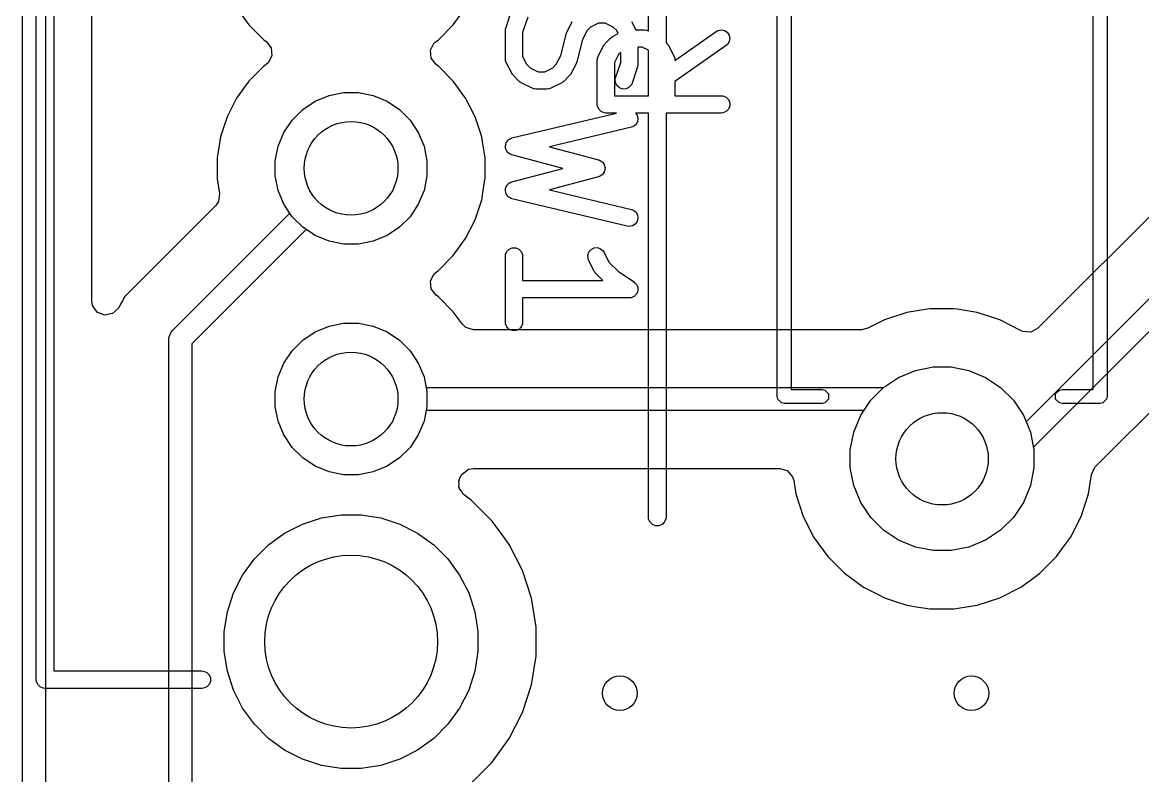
# Model space of a CAD drawing. Header units: inches. Extents: x 5.59 to 6.78, y -5.65 to -2.26.
# Drawn here: x 5.5866 to 5.969, y -4.8037 to -4.5467 of the extents above; entities that cross this region are included whole.
import ezdxf

# ---------------------------------------------------------------- set-up
doc = ezdxf.new("R2010")
doc.units = ezdxf.units.IN
doc.header["$MEASUREMENT"] = 0
for name, color, linetype, true_color in [('Edge.Cuts', 31, 'CONTINUOUS', 0xffb86c), ('F.Cu', 11, 'CONTINUOUS', 0xff5555), ('F.Mask', 191, 'CONTINUOUS', 0xbd93f9), ('F.Silkscreen', 141, 'CONTINUOUS', 0x8be9fd)]:
    doc.layers.add(name, color=color, linetype=linetype, true_color=true_color)

msp = doc.modelspace()

# ---------------------------------------------------------------- linework, layer by layer
at = {"layer": 'Edge.Cuts', "linetype": 'CONTINUOUS'}
for p, q in [((5.58661, -5.05906), (5.58661, -2.85433)), ((5.59449, -2.85433), (5.59449, -5.05906))]:
    msp.add_line(p, q, dxfattribs=at)
at = {"layer": 'Edge.Cuts'}
for centre, radius in [((5.69882, -4.59646), 0.016), ((5.69882, -4.59646), 0.016), ((5.69882, -4.6752), 0.016), ((5.69882, -4.6752), 0.016), ((5.90055, -4.69559), 0.01575), ((5.90055, -4.69559), 0.01575), ((5.69882, -4.75796), 0.0295), ((5.69882, -4.75796), 0.0295)]:
    msp.add_circle(centre, radius, dxfattribs=at)
at = {"layer": 'F.Cu', "linetype": 'CONTINUOUS'}
for p, q in [((5.61026, -4.64169), (5.61026, -4.0532)), ((5.65973, -4.54167), (5.66396, -4.54749)), ((5.73368, -4.54749), (5.73791, -4.54167)), ((5.66396, -4.54749), (5.66904, -4.55258)), ((5.72859, -4.55258), (5.73368, -4.54749)), ((5.66904, -4.55258), (5.66981, -4.55314)), ((5.66981, -4.55314), (5.67149, -4.55532)), ((5.72591, -4.55612), (5.72719, -4.55368)), ((5.72719, -4.55368), (5.72782, -4.55314)), ((5.72782, -4.55314), (5.72859, -4.55258)), ((6.03118, -4.5531), (5.93327, -4.65101)), ((5.67149, -4.55532), (5.67173, -4.55806)), ((5.72614, -4.55886), (5.72591, -4.55612)), ((5.92923, -4.68292), (6.0573, -4.55485)), ((5.66904, -4.5616), (5.66396, -4.56668)), ((5.66981, -4.56104), (5.66904, -4.5616)), ((5.67045, -4.56049), (5.66981, -4.56104)), ((5.67173, -4.55806), (5.67045, -4.56049)), ((5.72782, -4.56104), (5.72614, -4.55886)), ((5.72859, -4.5616), (5.72782, -4.56104)), ((5.73368, -4.56668), (5.72859, -4.5616)), ((6.06287, -4.56042), (5.93171, -4.69157)), ((5.66396, -4.56668), (5.65973, -4.5725)), ((5.73791, -4.5725), (5.73368, -4.56668)), ((5.65973, -4.5725), (5.65646, -4.57891)), ((5.68656, -4.57353), (5.69127, -4.57158)), ((5.69127, -4.57158), (5.69627, -4.57058)), ((5.69627, -4.57058), (5.70137, -4.57058)), ((5.70137, -4.57058), (5.70637, -4.57158)), ((5.70637, -4.57158), (5.71108, -4.57353)), ((5.74118, -4.57891), (5.73791, -4.5725)), ((5.67872, -4.57996), (5.68232, -4.57636)), ((5.68232, -4.57636), (5.68656, -4.57353)), ((5.71108, -4.57353), (5.71531, -4.57636)), ((5.71531, -4.57636), (5.71892, -4.57996)), ((5.65646, -4.57891), (5.65424, -4.58575)), ((5.67589, -4.5842), (5.67872, -4.57996)), ((5.71892, -4.57996), (5.72175, -4.5842)), ((5.7434, -4.58575), (5.74118, -4.57891)), ((5.67394, -4.58891), (5.67589, -4.5842)), ((5.72175, -4.5842), (5.7237, -4.58891)), ((5.65424, -4.58575), (5.65311, -4.59286)), ((5.74377, -4.58812), (5.7434, -4.58575)), ((5.74452, -4.59286), (5.74377, -4.58812)), ((5.67294, -4.59391), (5.67394, -4.58891)), ((5.7237, -4.58891), (5.72469, -4.59391)), ((5.65311, -4.59286), (5.65311, -4.60005)), ((5.67294, -4.59901), (5.67294, -4.59391)), ((5.72469, -4.59391), (5.72469, -4.59901)), ((5.74452, -4.60005), (5.74452, -4.59286)), ((5.67394, -4.604), (5.67294, -4.59901)), ((5.72469, -4.59901), (5.7237, -4.604)), ((5.65311, -4.60005), (5.65391, -4.60508)), ((5.7434, -4.60716), (5.74451, -4.60014)), ((5.74451, -4.60014), (5.74452, -4.60005)), ((5.65391, -4.60508), (5.65356, -4.60781)), ((5.67589, -4.60871), (5.67394, -4.604)), ((5.7237, -4.604), (5.72175, -4.60871)), ((5.74118, -4.614), (5.7434, -4.60716)), ((5.65254, -4.6093), (5.62603, -4.63581)), ((5.65356, -4.60781), (5.65254, -4.6093)), ((5.67793, -4.61177), (5.67589, -4.60871)), ((5.72175, -4.60871), (5.71892, -4.61295)), ((5.63777, -4.65194), (5.67793, -4.61177)), ((5.71892, -4.61295), (5.71531, -4.61655)), ((5.73791, -4.62041), (5.74118, -4.614)), ((5.6835, -4.61734), (5.64449, -4.65636)), ((5.68656, -4.61939), (5.6835, -4.61734)), ((5.71531, -4.61655), (5.71108, -4.61939)), ((5.69127, -4.62134), (5.68656, -4.61939)), ((5.69627, -4.62233), (5.69127, -4.62134)), ((5.70137, -4.62233), (5.69627, -4.62233)), ((5.70637, -4.62134), (5.70137, -4.62233)), ((5.71108, -4.61939), (5.70637, -4.62134)), ((5.73368, -4.62623), (5.73791, -4.62041)), ((5.72859, -4.63132), (5.73368, -4.62623)), ((5.72591, -4.63486), (5.72719, -4.63242)), ((5.72719, -4.63242), (5.72782, -4.63188)), ((5.72782, -4.63188), (5.72859, -4.63132)), ((5.62603, -4.63581), (5.62163, -4.64021)), ((5.72614, -4.6376), (5.72591, -4.63486)), ((5.72782, -4.63978), (5.72614, -4.6376)), ((5.61052, -4.64329), (5.61026, -4.64169)), ((5.62079, -4.64167), (5.62043, -4.64229)), ((5.62163, -4.64021), (5.62079, -4.64167)), ((5.62163, -4.64021), (5.62163, -4.64021)), ((5.72859, -4.64034), (5.72782, -4.63978)), ((5.73368, -4.64542), (5.72859, -4.64034)), ((5.61212, -4.64553), (5.61052, -4.64329)), ((5.61467, -4.64655), (5.61212, -4.64553)), ((5.61937, -4.64414), (5.61737, -4.64603)), ((5.62043, -4.64229), (5.61937, -4.64414)), ((5.62043, -4.64229), (5.62043, -4.64229)), ((5.62043, -4.64229), (5.62043, -4.64229)), ((5.73566, -4.64814), (5.73368, -4.64542)), ((5.88856, -4.64565), (5.8809, -4.64814)), ((5.89556, -4.64454), (5.88856, -4.64565)), ((5.89652, -4.64439), (5.89556, -4.64454)), ((5.90458, -4.64439), (5.89652, -4.64439)), ((5.90567, -4.64456), (5.90458, -4.64439)), ((5.91254, -4.64565), (5.90567, -4.64456)), ((5.92021, -4.64814), (5.91254, -4.64565)), ((5.95291, -4.69824), (6.00886, -4.64229)), ((5.61737, -4.64603), (5.61467, -4.64655)), ((5.69127, -4.65032), (5.69627, -4.64932)), ((5.69627, -4.64932), (5.70137, -4.64932)), ((5.70137, -4.64932), (5.70637, -4.65032)), ((5.73667, -4.64954), (5.73566, -4.64814)), ((5.73798, -4.65078), (5.73667, -4.64954)), ((5.8809, -4.64814), (5.87524, -4.65102)), ((5.92756, -4.65189), (5.92021, -4.64814)), ((5.63669, -4.65396), (5.63728, -4.65254)), ((5.63728, -4.65254), (5.63777, -4.65194)), ((5.68232, -4.6551), (5.68656, -4.65227)), ((5.68656, -4.65227), (5.69127, -4.65032)), ((5.70637, -4.65032), (5.71108, -4.65227)), ((5.71108, -4.65227), (5.71531, -4.6551)), ((5.74062, -4.65156), (5.73798, -4.65078)), ((5.87302, -4.65156), (5.74062, -4.65156)), ((5.87524, -4.65102), (5.87302, -4.65156)), ((5.92811, -4.65214), (5.92756, -4.65187)), ((5.92756, -4.65187), (5.92756, -4.65189)), ((5.93085, -4.65233), (5.92811, -4.65214)), ((5.93327, -4.65101), (5.93085, -4.65233)), ((5.63661, -4.65472), (5.63669, -4.65396)), ((5.63661, -4.89311), (5.63661, -4.65472)), ((5.64449, -4.65636), (5.64449, -4.89148)), ((5.67872, -4.6587), (5.68232, -4.6551)), ((5.71531, -4.6551), (5.71892, -4.6587)), ((5.67589, -4.66294), (5.67872, -4.6587)), ((5.71892, -4.6587), (5.72175, -4.66294)), ((5.67394, -4.66765), (5.67589, -4.66294)), ((5.72175, -4.66294), (5.7237, -4.66765)), ((5.89141, -4.66545), (5.89746, -4.66425)), ((5.89746, -4.66425), (5.90364, -4.66425)), ((5.90364, -4.66425), (5.90969, -4.66545)), ((5.67294, -4.67265), (5.67394, -4.66765)), ((5.7237, -4.66765), (5.72442, -4.67126)), ((5.88057, -4.67124), (5.8857, -4.66781)), ((5.8857, -4.66781), (5.89141, -4.66545)), ((5.90969, -4.66545), (5.9154, -4.66781)), ((5.9154, -4.66781), (5.92053, -4.67124)), ((5.72442, -4.67126), (5.88016, -4.67126)), ((5.88016, -4.67126), (5.88052, -4.6713)), ((5.88052, -4.6713), (5.88057, -4.67124)), ((5.92053, -4.67124), (5.9249, -4.67561)), ((5.67294, -4.67775), (5.67294, -4.67265)), ((5.9249, -4.67561), (5.92833, -4.68074)), ((5.67394, -4.68274), (5.67294, -4.67775)), ((5.72442, -4.67913), (5.7237, -4.68274)), ((5.87385, -4.67913), (5.72442, -4.67913)), ((5.87277, -4.68074), (5.87385, -4.67913)), ((5.67589, -4.68745), (5.67394, -4.68274)), ((5.7237, -4.68274), (5.72175, -4.68745)), ((5.87041, -4.68645), (5.87277, -4.68074)), ((5.92833, -4.68074), (5.92923, -4.68292)), ((5.67872, -4.69169), (5.67589, -4.68745)), ((5.72175, -4.68745), (5.71892, -4.69169)), ((5.86921, -4.6925), (5.87041, -4.68645)), ((5.93171, -4.69157), (5.9319, -4.6925)), ((5.68232, -4.6953), (5.67872, -4.69169)), ((5.68656, -4.69813), (5.68232, -4.6953)), ((5.71531, -4.6953), (5.71108, -4.69813)), ((5.71892, -4.69169), (5.71531, -4.6953)), ((5.86921, -4.69868), (5.86921, -4.6925)), ((5.9319, -4.6925), (5.9319, -4.69868)), ((5.69127, -4.70008), (5.68656, -4.69813)), ((5.71108, -4.69813), (5.70637, -4.70008)), ((5.73667, -4.70085), (5.73885, -4.69917)), ((5.73885, -4.69917), (5.74062, -4.69884)), ((5.74062, -4.69884), (5.84506, -4.69884)), ((5.84506, -4.69884), (5.8477, -4.69961)), ((5.87041, -4.70473), (5.86921, -4.69868)), ((5.9319, -4.69868), (5.93069, -4.70473)), ((5.95155, -4.70092), (5.95272, -4.69844)), ((5.95272, -4.69844), (5.95291, -4.69824)), ((5.69627, -4.70107), (5.69127, -4.70008)), ((5.70137, -4.70107), (5.69627, -4.70107)), ((5.70637, -4.70008), (5.70137, -4.70107)), ((5.73559, -4.7031), (5.73576, -4.70271)), ((5.73568, -4.70413), (5.73559, -4.7031)), ((5.73576, -4.70271), (5.73578, -4.70242)), ((5.73578, -4.70242), (5.73642, -4.7012)), ((5.73642, -4.7012), (5.73667, -4.70085)), ((5.8477, -4.69961), (5.8495, -4.70169)), ((5.8495, -4.70169), (5.84988, -4.70296)), ((5.84988, -4.70296), (5.85061, -4.70758)), ((5.95049, -4.70758), (5.95155, -4.70092)), ((5.73562, -4.70517), (5.73568, -4.70413)), ((5.73579, -4.70548), (5.73562, -4.70517)), ((5.73582, -4.70584), (5.73579, -4.70548)), ((5.73646, -4.70666), (5.73582, -4.70584)), ((5.73697, -4.70757), (5.73646, -4.70666)), ((5.87277, -4.71044), (5.87041, -4.70473)), ((5.93069, -4.70473), (5.92833, -4.71044)), ((5.73729, -4.70773), (5.73697, -4.70757)), ((5.7375, -4.70802), (5.73729, -4.70773)), ((5.73995, -4.70979), (5.7375, -4.70802)), ((5.74698, -4.71682), (5.73995, -4.70979)), ((5.85061, -4.70758), (5.8531, -4.71524)), ((5.8762, -4.71557), (5.87277, -4.71044)), ((5.92833, -4.71044), (5.9249, -4.71557)), ((5.948, -4.71524), (5.95049, -4.70758)), ((5.67612, -4.72092), (5.6822, -4.71783)), ((5.6822, -4.71783), (5.68868, -4.71572)), ((5.68868, -4.71572), (5.69541, -4.71465)), ((5.69541, -4.71465), (5.70223, -4.71465)), ((5.70223, -4.71465), (5.70896, -4.71572)), ((5.70896, -4.71572), (5.71544, -4.71783)), ((5.71544, -4.71783), (5.72151, -4.72092)), ((5.75105, -4.72243), (5.74698, -4.71682)), ((5.8531, -4.71524), (5.85676, -4.72243)), ((5.88057, -4.71994), (5.8762, -4.71557)), ((5.9249, -4.71557), (5.92053, -4.71994)), ((5.94434, -4.72243), (5.948, -4.71524)), ((5.67061, -4.72493), (5.67612, -4.72092)), ((5.72151, -4.72092), (5.72703, -4.72493)), ((5.8857, -4.72337), (5.88057, -4.71994)), ((5.92053, -4.71994), (5.9154, -4.72337)), ((5.66579, -4.72975), (5.67061, -4.72493)), ((5.72703, -4.72493), (5.73185, -4.72975)), ((5.75282, -4.72486), (5.75105, -4.72243)), ((5.75733, -4.73372), (5.75282, -4.72486)), ((5.85676, -4.72243), (5.8615, -4.72895)), ((5.89141, -4.72573), (5.8857, -4.72337)), ((5.89746, -4.72693), (5.89141, -4.72573)), ((5.90969, -4.72573), (5.90364, -4.72693)), ((5.9154, -4.72337), (5.90969, -4.72573)), ((5.93961, -4.72895), (5.94168, -4.72609)), ((5.94168, -4.72609), (5.94434, -4.72243)), ((5.66178, -4.73526), (5.66579, -4.72975)), ((5.73185, -4.72975), (5.73586, -4.73526)), ((5.8615, -4.72895), (5.8672, -4.73464)), ((5.90364, -4.72693), (5.89746, -4.72693)), ((5.93391, -4.73464), (5.9396, -4.72895)), ((5.9396, -4.72895), (5.9396, -4.72895)), ((5.9396, -4.72895), (5.93961, -4.72895)), ((5.76041, -4.74317), (5.75733, -4.73372)), ((5.65869, -4.74133), (5.66178, -4.73526)), ((5.73586, -4.73526), (5.73895, -4.74133)), ((5.8672, -4.73464), (5.8733, -4.73908)), ((5.92739, -4.73938), (5.93105, -4.73672)), ((5.93105, -4.73672), (5.93391, -4.73464)), ((5.93391, -4.73464), (5.93391, -4.73464)), ((5.93391, -4.73464), (5.93391, -4.73464)), ((5.65658, -4.74782), (5.65869, -4.74133)), ((5.73895, -4.74133), (5.74106, -4.74782)), ((5.8733, -4.73908), (5.87372, -4.73938)), ((5.87372, -4.73938), (5.87829, -4.74171)), ((5.92021, -4.74304), (5.92739, -4.73938)), ((5.76196, -4.75299), (5.76041, -4.74317)), ((5.76041, -4.74317), (5.76041, -4.74317)), ((5.76041, -4.74317), (5.76041, -4.74317)), ((5.87829, -4.74171), (5.8809, -4.74304)), ((5.8809, -4.74304), (5.8809, -4.74304)), ((5.8809, -4.74304), (5.8809, -4.74304)), ((5.8809, -4.74304), (5.88501, -4.74438)), ((5.88501, -4.74438), (5.88856, -4.74553)), ((5.91254, -4.74553), (5.92021, -4.74304)), ((5.65552, -4.75455), (5.65658, -4.74782)), ((5.74106, -4.74782), (5.74212, -4.75455)), ((5.88856, -4.74553), (5.89254, -4.74616)), ((5.89254, -4.74616), (5.89652, -4.74679)), ((5.89652, -4.74679), (5.89652, -4.74679)), ((5.89652, -4.74679), (5.90458, -4.74679)), ((5.90458, -4.74679), (5.91254, -4.74553)), ((5.90458, -4.74679), (5.90458, -4.74679)), ((5.65552, -4.76136), (5.65552, -4.75455)), ((5.74212, -4.75455), (5.74212, -4.76136)), ((5.76196, -4.76293), (5.76196, -4.75299)), ((5.65658, -4.7681), (5.65552, -4.76136)), ((5.74212, -4.76136), (5.74106, -4.7681)), ((5.76041, -4.77274), (5.76196, -4.76293)), ((5.65869, -4.77458), (5.65658, -4.7681)), ((5.74106, -4.7681), (5.73895, -4.77458)), ((5.66178, -4.78065), (5.65869, -4.77458)), ((5.73895, -4.77458), (5.73586, -4.78065)), ((5.75733, -4.78219), (5.76041, -4.77274)), ((5.66579, -4.78617), (5.66178, -4.78065)), ((5.73586, -4.78065), (5.73185, -4.78617)), ((5.75282, -4.79105), (5.75733, -4.78219)), ((5.67061, -4.79099), (5.66579, -4.78617)), ((5.73185, -4.78617), (5.72703, -4.79099)), ((5.67612, -4.79499), (5.67061, -4.79099)), ((5.72703, -4.79099), (5.72151, -4.79499)), ((5.74698, -4.79909), (5.75282, -4.79105)), ((5.6822, -4.79809), (5.67612, -4.79499)), ((5.68868, -4.80019), (5.6822, -4.79809)), ((5.71544, -4.79809), (5.70896, -4.80019)), ((5.72151, -4.79499), (5.71544, -4.79809)), ((5.69541, -4.80126), (5.68868, -4.80019)), ((5.70223, -4.80126), (5.69541, -4.80126)), ((5.70896, -4.80019), (5.70223, -4.80126)), ((5.73995, -4.80612), (5.74698, -4.79909))]:
    msp.add_line(p, q, dxfattribs=at)
at = {"layer": 'F.Cu'}
for centre, radius in [((5.69882, -4.59646), 0.016), ((5.69882, -4.59646), 0.016), ((5.69882, -4.6752), 0.016), ((5.69882, -4.6752), 0.016), ((5.90055, -4.69559), 0.01575), ((5.90055, -4.69559), 0.01575), ((5.69882, -4.75796), 0.0295), ((5.69882, -4.75796), 0.0295), ((5.79055, -4.77559), 0.00591), ((5.79055, -4.77559), 0.00591), ((5.91055, -4.77559), 0.00591), ((5.91055, -4.77559), 0.00591)]:
    msp.add_circle(centre, radius, dxfattribs=at)
at = {"layer": 'F.Mask', "linetype": 'CONTINUOUS'}
for p, q in [((5.68656, -4.57353), (5.69127, -4.57158)), ((5.69127, -4.57158), (5.69627, -4.57058)), ((5.69627, -4.57058), (5.70137, -4.57058)), ((5.70137, -4.57058), (5.70637, -4.57158)), ((5.70637, -4.57158), (5.71108, -4.57353)), ((5.67872, -4.57996), (5.68232, -4.57636)), ((5.68232, -4.57636), (5.68656, -4.57353)), ((5.71108, -4.57353), (5.71531, -4.57636)), ((5.71531, -4.57636), (5.71892, -4.57996)), ((5.67589, -4.5842), (5.67872, -4.57996)), ((5.71892, -4.57996), (5.72175, -4.5842)), ((5.67394, -4.58891), (5.67589, -4.5842)), ((5.72175, -4.5842), (5.7237, -4.58891)), ((5.67294, -4.59391), (5.67394, -4.58891)), ((5.7237, -4.58891), (5.72469, -4.59391)), ((5.67294, -4.59901), (5.67294, -4.59391)), ((5.72469, -4.59391), (5.72469, -4.59901)), ((5.67394, -4.604), (5.67294, -4.59901)), ((5.72469, -4.59901), (5.7237, -4.604)), ((5.67589, -4.60871), (5.67394, -4.604)), ((5.7237, -4.604), (5.72175, -4.60871)), ((5.67872, -4.61295), (5.67589, -4.60871)), ((5.72175, -4.60871), (5.71892, -4.61295)), ((5.68232, -4.61655), (5.67872, -4.61295)), ((5.71892, -4.61295), (5.71531, -4.61655)), ((5.68656, -4.61939), (5.68232, -4.61655)), ((5.71531, -4.61655), (5.71108, -4.61939)), ((5.69127, -4.62134), (5.68656, -4.61939)), ((5.69627, -4.62233), (5.69127, -4.62134)), ((5.70137, -4.62233), (5.69627, -4.62233)), ((5.70637, -4.62134), (5.70137, -4.62233)), ((5.71108, -4.61939), (5.70637, -4.62134)), ((5.69127, -4.65032), (5.69627, -4.64932)), ((5.69627, -4.64932), (5.70137, -4.64932)), ((5.70137, -4.64932), (5.70637, -4.65032)), ((5.68232, -4.6551), (5.68656, -4.65227)), ((5.68656, -4.65227), (5.69127, -4.65032)), ((5.70637, -4.65032), (5.71108, -4.65227)), ((5.71108, -4.65227), (5.71531, -4.6551)), ((5.67872, -4.6587), (5.68232, -4.6551)), ((5.71531, -4.6551), (5.71892, -4.6587)), ((5.67589, -4.66294), (5.67872, -4.6587)), ((5.71892, -4.6587), (5.72175, -4.66294)), ((5.67394, -4.66765), (5.67589, -4.66294)), ((5.72175, -4.66294), (5.7237, -4.66765)), ((5.89141, -4.66545), (5.89746, -4.66425)), ((5.89746, -4.66425), (5.90364, -4.66425)), ((5.90364, -4.66425), (5.90969, -4.66545)), ((5.67294, -4.67265), (5.67394, -4.66765)), ((5.7237, -4.66765), (5.72469, -4.67265)), ((5.88057, -4.67124), (5.8857, -4.66781)), ((5.8857, -4.66781), (5.89141, -4.66545)), ((5.90969, -4.66545), (5.9154, -4.66781)), ((5.9154, -4.66781), (5.92053, -4.67124)), ((5.8762, -4.67561), (5.88057, -4.67124)), ((5.92053, -4.67124), (5.9249, -4.67561)), ((5.67294, -4.67775), (5.67294, -4.67265)), ((5.72469, -4.67265), (5.72469, -4.67775)), ((5.87277, -4.68074), (5.8762, -4.67561)), ((5.9249, -4.67561), (5.92833, -4.68074)), ((5.67394, -4.68274), (5.67294, -4.67775)), ((5.72469, -4.67775), (5.7237, -4.68274)), ((5.67589, -4.68745), (5.67394, -4.68274)), ((5.7237, -4.68274), (5.72175, -4.68745)), ((5.87041, -4.68645), (5.87277, -4.68074)), ((5.92833, -4.68074), (5.93069, -4.68645)), ((5.67872, -4.69169), (5.67589, -4.68745)), ((5.72175, -4.68745), (5.71892, -4.69169)), ((5.86921, -4.6925), (5.87041, -4.68645)), ((5.93069, -4.68645), (5.9319, -4.6925)), ((5.68232, -4.6953), (5.67872, -4.69169)), ((5.68656, -4.69813), (5.68232, -4.6953)), ((5.71531, -4.6953), (5.71108, -4.69813)), ((5.71892, -4.69169), (5.71531, -4.6953)), ((5.86921, -4.69868), (5.86921, -4.6925)), ((5.9319, -4.6925), (5.9319, -4.69868)), ((5.69127, -4.70008), (5.68656, -4.69813)), ((5.71108, -4.69813), (5.70637, -4.70008)), ((5.87041, -4.70473), (5.86921, -4.69868)), ((5.9319, -4.69868), (5.93069, -4.70473)), ((5.69627, -4.70107), (5.69127, -4.70008)), ((5.70137, -4.70107), (5.69627, -4.70107)), ((5.70637, -4.70008), (5.70137, -4.70107)), ((5.87277, -4.71044), (5.87041, -4.70473)), ((5.93069, -4.70473), (5.92833, -4.71044)), ((5.8762, -4.71557), (5.87277, -4.71044)), ((5.92833, -4.71044), (5.9249, -4.71557)), ((5.67612, -4.72092), (5.6822, -4.71783)), ((5.6822, -4.71783), (5.68868, -4.71572)), ((5.68868, -4.71572), (5.69541, -4.71465)), ((5.69541, -4.71465), (5.70223, -4.71465)), ((5.70223, -4.71465), (5.70896, -4.71572)), ((5.70896, -4.71572), (5.71544, -4.71783)), ((5.71544, -4.71783), (5.72151, -4.72092)), ((5.88057, -4.71994), (5.8762, -4.71557)), ((5.9249, -4.71557), (5.92053, -4.71994)), ((5.67061, -4.72493), (5.67612, -4.72092)), ((5.72151, -4.72092), (5.72703, -4.72493)), ((5.8857, -4.72337), (5.88057, -4.71994)), ((5.92053, -4.71994), (5.9154, -4.72337)), ((5.66579, -4.72975), (5.67061, -4.72493)), ((5.72703, -4.72493), (5.73185, -4.72975)), ((5.89141, -4.72573), (5.8857, -4.72337)), ((5.89746, -4.72693), (5.89141, -4.72573)), ((5.90969, -4.72573), (5.90364, -4.72693)), ((5.9154, -4.72337), (5.90969, -4.72573)), ((5.66178, -4.73526), (5.66579, -4.72975)), ((5.73185, -4.72975), (5.73586, -4.73526)), ((5.90364, -4.72693), (5.89746, -4.72693)), ((5.65869, -4.74133), (5.66178, -4.73526)), ((5.73586, -4.73526), (5.73895, -4.74133)), ((5.65658, -4.74782), (5.65869, -4.74133)), ((5.73895, -4.74133), (5.74106, -4.74782)), ((5.65552, -4.75455), (5.65658, -4.74782)), ((5.74106, -4.74782), (5.74212, -4.75455)), ((5.65552, -4.76136), (5.65552, -4.75455)), ((5.74212, -4.75455), (5.74212, -4.76136)), ((5.65658, -4.7681), (5.65552, -4.76136)), ((5.74212, -4.76136), (5.74106, -4.7681)), ((5.65869, -4.77458), (5.65658, -4.7681)), ((5.74106, -4.7681), (5.73895, -4.77458)), ((5.66178, -4.78065), (5.65869, -4.77458)), ((5.73895, -4.77458), (5.73586, -4.78065)), ((5.66579, -4.78617), (5.66178, -4.78065)), ((5.73586, -4.78065), (5.73185, -4.78617)), ((5.67061, -4.79099), (5.66579, -4.78617)), ((5.73185, -4.78617), (5.72703, -4.79099)), ((5.67612, -4.79499), (5.67061, -4.79099)), ((5.72703, -4.79099), (5.72151, -4.79499)), ((5.6822, -4.79809), (5.67612, -4.79499)), ((5.68868, -4.80019), (5.6822, -4.79809)), ((5.71544, -4.79809), (5.70896, -4.80019)), ((5.72151, -4.79499), (5.71544, -4.79809)), ((5.69541, -4.80126), (5.68868, -4.80019)), ((5.70223, -4.80126), (5.69541, -4.80126)), ((5.70896, -4.80019), (5.70223, -4.80126))]:
    msp.add_line(p, q, dxfattribs=at)
at = {"layer": 'F.Mask'}
for centre, radius in [((5.69882, -4.59646), 0.016), ((5.69882, -4.59646), 0.016), ((5.69882, -4.6752), 0.016), ((5.69882, -4.6752), 0.016), ((5.90055, -4.69559), 0.01575), ((5.90055, -4.69559), 0.01575), ((5.69882, -4.75796), 0.0295), ((5.69882, -4.75796), 0.0295)]:
    msp.add_circle(centre, radius, dxfattribs=at)
at = {"layer": 'F.Silkscreen', "linetype": 'CONTINUOUS'}
for p, q in [((5.84425, -4.67433), (5.84425, -4.41685)), ((5.84898, -4.41921), (5.84898, -4.67197)), ((5.95213, -4.67197), (5.95213, -4.41921)), ((5.95685, -4.41685), (5.95685, -4.67433)), ((5.59132, -4.77096), (5.59132, -4.42196)), ((5.59732, -4.42496), (5.59732, -4.76796)), ((5.80032, -4.54956), (5.80032, -4.54155)), ((5.80632, -4.54155), (5.80632, -4.55352)), ((5.75162, -4.54865), (5.75349, -4.54303)), ((5.75909, -4.5449), (5.75737, -4.55007)), ((5.75146, -4.54959), (5.75149, -4.5493)), ((5.75146, -4.55896), (5.75146, -4.54959)), ((5.75149, -4.54922), (5.75151, -4.54912)), ((5.75149, -4.5493), (5.75149, -4.54922)), ((5.75151, -4.54912), (5.75152, -4.54901)), ((5.75152, -4.54901), (5.75155, -4.54894)), ((5.75155, -4.54894), (5.75162, -4.54865)), ((5.75737, -4.55007), (5.75737, -4.55826)), ((5.77237, -4.5502), (5.77238, -4.55018)), ((5.77238, -4.55018), (5.7724, -4.55014)), ((5.7724, -4.55014), (5.77427, -4.54639)), ((5.77934, -4.54946), (5.77782, -4.55249)), ((5.78054, -4.54826), (5.77934, -4.54946)), ((5.78324, -4.54692), (5.78054, -4.54826)), ((5.78559, -4.54692), (5.78324, -4.54692)), ((5.78829, -4.54826), (5.78559, -4.54692)), ((5.78949, -4.54946), (5.78829, -4.54826)), ((5.79, -4.55049), (5.78949, -4.54946)), ((5.79455, -4.54639), (5.79596, -4.5492)), ((5.79596, -4.5492), (5.7989, -4.5492)), ((5.7989, -4.5492), (5.79948, -4.54926)), ((5.79948, -4.54926), (5.79958, -4.5493)), ((5.79958, -4.5493), (5.79968, -4.5493)), ((5.79968, -4.5493), (5.80022, -4.54951)), ((5.80022, -4.54951), (5.80032, -4.54956)), ((5.80935, -4.55961), (5.82346, -4.54973)), ((5.82346, -4.54973), (5.82396, -4.54945)), ((5.82396, -4.54945), (5.82509, -4.5492)), ((5.82509, -4.5492), (5.82622, -4.5494)), ((5.82622, -4.5494), (5.82719, -4.55002)), ((5.82719, -4.55002), (5.82785, -4.55096)), ((5.77038, -4.55793), (5.77217, -4.55075)), ((5.77217, -4.55075), (5.77219, -4.5507)), ((5.77219, -4.55068), (5.77228, -4.55044)), ((5.77219, -4.5507), (5.77219, -4.55068)), ((5.77228, -4.55044), (5.77237, -4.5502)), ((5.77782, -4.55249), (5.77603, -4.55968)), ((5.78538, -4.55404), (5.78557, -4.55381)), ((5.78557, -4.55381), (5.78744, -4.55194)), ((5.78744, -4.55194), (5.78767, -4.55175)), ((5.78767, -4.55175), (5.78772, -4.55169)), ((5.78772, -4.55169), (5.78781, -4.55164)), ((5.78781, -4.55164), (5.78789, -4.55157)), ((5.78789, -4.55157), (5.78796, -4.55154)), ((5.78796, -4.55154), (5.78821, -4.55139)), ((5.78821, -4.55139), (5.79, -4.55049)), ((5.80632, -4.55352), (5.80662, -4.55381)), ((5.80662, -4.55381), (5.8068, -4.55404)), ((5.8279, -4.55322), (5.82728, -4.55419)), ((5.82785, -4.55096), (5.8281, -4.55209)), ((5.8281, -4.55209), (5.8279, -4.55322)), ((5.78314, -4.55833), (5.78501, -4.55458)), ((5.78501, -4.55458), (5.78517, -4.55433)), ((5.78517, -4.55433), (5.7852, -4.55426)), ((5.7852, -4.55426), (5.78527, -4.55418)), ((5.78527, -4.55418), (5.78532, -4.55409)), ((5.78532, -4.55409), (5.78538, -4.55404)), ((5.79008, -4.55765), (5.78873, -4.56035)), ((5.79083, -4.5569), (5.79008, -4.55765)), ((5.79083, -4.56036), (5.79083, -4.5569)), ((5.79821, -4.5551), (5.79674, -4.5551)), ((5.79674, -4.5551), (5.79674, -4.56084)), ((5.80032, -4.55616), (5.79821, -4.5551)), ((5.80032, -4.5717), (5.80032, -4.55616)), ((5.8068, -4.55404), (5.80686, -4.55409)), ((5.80686, -4.55409), (5.80692, -4.55418)), ((5.80692, -4.55418), (5.80698, -4.55426)), ((5.80698, -4.55426), (5.80701, -4.55433)), ((5.80701, -4.55433), (5.80717, -4.55458)), ((5.80717, -4.55458), (5.80904, -4.55833)), ((5.82684, -4.55457), (5.80936, -4.56681)), ((5.82728, -4.55419), (5.82684, -4.55457)), ((5.75152, -4.55954), (5.75146, -4.55896)), ((5.75156, -4.55964), (5.75152, -4.55954)), ((5.75157, -4.55974), (5.75156, -4.55964)), ((5.75178, -4.56028), (5.75157, -4.55974)), ((5.75365, -4.56403), (5.75178, -4.56028)), ((5.75737, -4.55826), (5.75872, -4.56096)), ((5.75872, -4.56096), (5.75992, -4.56216)), ((5.76767, -4.56216), (5.76886, -4.56096)), ((5.76886, -4.56096), (5.77038, -4.55793)), ((5.77581, -4.56028), (5.77393, -4.56403)), ((5.77582, -4.56024), (5.77581, -4.56028)), ((5.77583, -4.56022), (5.77582, -4.56024)), ((5.77592, -4.55998), (5.77583, -4.56022)), ((5.77601, -4.55974), (5.77592, -4.55998)), ((5.77603, -4.55968), (5.77601, -4.55972)), ((5.77601, -4.55972), (5.77601, -4.55974)), ((5.78283, -4.55965), (5.78288, -4.55908)), ((5.78283, -4.57465), (5.78283, -4.55965)), ((5.78288, -4.55908), (5.78292, -4.55898)), ((5.78292, -4.55898), (5.78293, -4.55887)), ((5.78293, -4.55887), (5.78314, -4.55833)), ((5.78873, -4.56035), (5.78873, -4.5717)), ((5.78911, -4.56553), (5.79083, -4.56036)), ((5.79665, -4.56148), (5.79659, -4.56177)), ((5.79668, -4.56141), (5.79665, -4.56148)), ((5.79669, -4.56131), (5.79668, -4.56141)), ((5.79672, -4.56121), (5.79669, -4.56131)), ((5.79674, -4.56084), (5.79671, -4.56113)), ((5.79671, -4.56113), (5.79672, -4.56121)), ((5.80904, -4.55833), (5.80925, -4.55887)), ((5.80925, -4.55887), (5.80926, -4.55898)), ((5.80926, -4.55898), (5.8093, -4.55908)), ((5.8093, -4.55908), (5.80935, -4.55961)), ((5.75381, -4.56428), (5.75365, -4.56403)), ((5.75384, -4.56435), (5.75381, -4.56428)), ((5.7539, -4.56443), (5.75384, -4.56435)), ((5.75396, -4.56452), (5.7539, -4.56443)), ((5.75402, -4.56457), (5.75396, -4.56452)), ((5.7542, -4.5648), (5.75402, -4.56457)), ((5.75608, -4.56667), (5.7542, -4.5648)), ((5.75992, -4.56216), (5.76261, -4.56351)), ((5.76261, -4.56351), (5.76497, -4.56351)), ((5.76497, -4.56351), (5.76767, -4.56216)), ((5.77338, -4.5648), (5.7715, -4.56667)), ((5.77356, -4.56457), (5.77338, -4.5648)), ((5.77362, -4.56452), (5.77356, -4.56457)), ((5.77368, -4.56443), (5.77362, -4.56452)), ((5.77374, -4.56435), (5.77368, -4.56443)), ((5.77377, -4.56428), (5.77374, -4.56435)), ((5.77393, -4.56403), (5.77377, -4.56428)), ((5.79659, -4.56177), (5.79471, -4.56739)), ((5.7563, -4.56686), (5.75608, -4.56667)), ((5.75636, -4.56692), (5.7563, -4.56686)), ((5.75644, -4.56697), (5.75636, -4.56692)), ((5.75653, -4.56704), (5.75644, -4.56697)), ((5.7566, -4.56707), (5.75653, -4.56704)), ((5.75685, -4.56723), (5.7566, -4.56707)), ((5.7606, -4.5691), (5.75685, -4.56723)), ((5.76114, -4.56931), (5.7606, -4.5691)), ((5.76124, -4.56932), (5.76114, -4.56931)), ((5.76134, -4.56936), (5.76124, -4.56932)), ((5.76634, -4.56932), (5.76624, -4.56936)), ((5.76645, -4.56931), (5.76634, -4.56932)), ((5.76699, -4.5691), (5.76645, -4.56931)), ((5.77074, -4.56723), (5.76699, -4.5691)), ((5.77098, -4.56707), (5.77074, -4.56723)), ((5.77106, -4.56704), (5.77098, -4.56707)), ((5.77114, -4.56697), (5.77106, -4.56704)), ((5.77123, -4.56692), (5.77114, -4.56697)), ((5.77128, -4.56686), (5.77123, -4.56692)), ((5.7715, -4.56667), (5.77128, -4.56686)), ((5.78898, -4.56609), (5.78911, -4.56553)), ((5.78906, -4.56724), (5.78898, -4.56609)), ((5.78958, -4.56827), (5.78906, -4.56724)), ((5.79045, -4.56903), (5.78958, -4.56827)), ((5.79154, -4.56939), (5.79045, -4.56903)), ((5.79269, -4.56931), (5.79154, -4.56939)), ((5.79372, -4.56879), (5.79269, -4.56931)), ((5.79448, -4.56792), (5.79372, -4.56879)), ((5.79471, -4.56739), (5.79448, -4.56792)), ((5.80936, -4.56681), (5.80936, -4.5717)), ((5.76192, -4.56941), (5.76134, -4.56936)), ((5.76567, -4.56941), (5.76192, -4.56941)), ((5.76624, -4.56936), (5.76567, -4.56941)), ((5.78873, -4.5717), (5.80032, -4.5717)), ((5.80936, -4.5717), (5.82515, -4.5717)), ((5.82515, -4.5717), (5.82573, -4.57175)), ((5.82573, -4.57175), (5.82679, -4.57219)), ((5.82679, -4.57219), (5.82761, -4.57301)), ((5.82761, -4.57301), (5.82805, -4.57407)), ((5.78288, -4.57523), (5.78283, -4.57465)), ((5.78333, -4.57629), (5.78288, -4.57523)), ((5.78414, -4.5771), (5.78333, -4.57629)), ((5.82761, -4.57629), (5.82679, -4.5771)), ((5.82805, -4.57523), (5.82761, -4.57629)), ((5.82805, -4.57407), (5.82805, -4.57523)), ((5.75373, -4.58609), (5.78936, -4.5776)), ((5.7852, -4.57755), (5.78414, -4.5771)), ((5.78578, -4.5776), (5.7852, -4.57755)), ((5.78936, -4.5776), (5.78578, -4.5776)), ((5.80032, -4.5776), (5.79593, -4.5776)), ((5.79593, -4.5776), (5.79647, -4.57835)), ((5.79655, -4.58061), (5.79595, -4.58159)), ((5.79647, -4.57835), (5.79674, -4.57947)), ((5.79674, -4.57947), (5.79655, -4.58061)), ((5.80032, -4.62029), (5.80032, -4.5776)), ((5.82515, -4.5776), (5.80632, -4.5776)), ((5.80632, -4.5776), (5.80632, -4.62029)), ((5.82573, -4.57755), (5.82515, -4.5776)), ((5.82679, -4.5771), (5.82573, -4.57755)), ((5.79447, -4.58246), (5.76648, -4.58912)), ((5.79502, -4.58227), (5.79447, -4.58246)), ((5.79595, -4.58159), (5.79502, -4.58227)), ((5.75147, -4.58877), (5.75158, -4.58835)), ((5.75158, -4.58835), (5.75165, -4.58793)), ((5.75165, -4.58793), (5.75173, -4.5878)), ((5.75173, -4.5878), (5.75177, -4.58765)), ((5.75177, -4.58765), (5.75203, -4.58731)), ((5.75203, -4.58731), (5.75225, -4.58695)), ((5.75225, -4.58695), (5.75237, -4.58686)), ((5.75237, -4.58686), (5.75247, -4.58674)), ((5.75247, -4.58674), (5.75284, -4.58653)), ((5.75284, -4.58653), (5.75319, -4.58627)), ((5.75319, -4.58627), (5.7534, -4.5862)), ((5.7534, -4.5862), (5.75346, -4.58616)), ((5.75346, -4.58616), (5.75353, -4.58615)), ((5.75353, -4.58615), (5.75373, -4.58609)), ((5.75149, -4.58892), (5.75147, -4.58877)), ((5.75147, -4.58907), (5.75149, -4.58892)), ((5.75157, -4.58949), (5.75147, -4.58907)), ((5.75162, -4.58991), (5.75157, -4.58949)), ((5.7517, -4.59004), (5.75162, -4.58991)), ((5.75173, -4.59019), (5.7517, -4.59004)), ((5.75198, -4.59054), (5.75173, -4.59019)), ((5.7522, -4.59091), (5.75198, -4.59054)), ((5.75232, -4.591), (5.7522, -4.59091)), ((5.75241, -4.59112), (5.75232, -4.591)), ((5.75277, -4.59135), (5.75241, -4.59112)), ((5.75311, -4.59161), (5.75277, -4.59135)), ((5.75333, -4.59169), (5.75311, -4.59161)), ((5.75339, -4.59173), (5.75333, -4.59169)), ((5.75346, -4.59174), (5.75339, -4.59173)), ((5.75366, -4.59181), (5.75346, -4.59174)), ((5.77108, -4.59646), (5.75366, -4.59181)), ((5.76648, -4.58912), (5.7833, -4.5936)), ((5.7833, -4.5936), (5.78343, -4.59365)), ((5.78343, -4.59365), (5.78349, -4.59366)), ((5.78349, -4.59366), (5.78356, -4.5937)), ((5.78356, -4.5937), (5.78384, -4.59381)), ((5.78384, -4.59381), (5.78415, -4.59404)), ((5.78415, -4.59404), (5.78449, -4.59424)), ((5.78449, -4.59424), (5.7846, -4.59439)), ((5.7846, -4.59439), (5.78476, -4.59451)), ((5.78476, -4.59451), (5.78495, -4.59484)), ((5.78495, -4.59484), (5.78519, -4.59515)), ((5.78519, -4.59515), (5.78524, -4.59534)), ((5.78524, -4.59534), (5.78533, -4.5955)), ((5.78533, -4.5955), (5.78538, -4.59589)), ((5.78538, -4.59589), (5.78548, -4.59627)), ((5.75366, -4.6011), (5.77108, -4.59646)), ((5.7833, -4.59931), (5.76648, -4.60379)), ((5.78343, -4.59926), (5.7833, -4.59931)), ((5.78349, -4.59925), (5.78343, -4.59926)), ((5.78356, -4.59921), (5.78349, -4.59925)), ((5.78384, -4.59911), (5.78356, -4.59921)), ((5.78415, -4.59887), (5.78384, -4.59911)), ((5.78449, -4.59867), (5.78415, -4.59887)), ((5.7846, -4.59852), (5.78449, -4.59867)), ((5.78476, -4.59841), (5.7846, -4.59852)), ((5.78495, -4.59807), (5.78476, -4.59841)), ((5.78519, -4.59776), (5.78495, -4.59807)), ((5.78524, -4.59757), (5.78519, -4.59776)), ((5.78533, -4.59741), (5.78524, -4.59757)), ((5.78538, -4.59702), (5.78533, -4.59741)), ((5.78548, -4.59665), (5.78538, -4.59702)), ((5.78548, -4.59627), (5.78546, -4.59646)), ((5.78546, -4.59646), (5.78548, -4.59665)), ((5.75147, -4.60385), (5.75157, -4.60343)), ((5.75157, -4.60343), (5.75162, -4.603)), ((5.75162, -4.603), (5.7517, -4.60287)), ((5.7517, -4.60287), (5.75173, -4.60272)), ((5.75173, -4.60272), (5.75198, -4.60238)), ((5.75198, -4.60238), (5.7522, -4.60201)), ((5.7522, -4.60201), (5.75232, -4.60191)), ((5.75232, -4.60191), (5.75241, -4.60179)), ((5.75241, -4.60179), (5.75277, -4.60157)), ((5.75277, -4.60157), (5.75311, -4.60131)), ((5.75311, -4.60131), (5.75333, -4.60123)), ((5.75333, -4.60123), (5.75339, -4.60119)), ((5.75339, -4.60119), (5.75346, -4.60118)), ((5.75346, -4.60118), (5.75366, -4.6011)), ((5.75149, -4.604), (5.75147, -4.60385)), ((5.75147, -4.60415), (5.75149, -4.604)), ((5.75158, -4.60456), (5.75147, -4.60415)), ((5.75165, -4.60498), (5.75158, -4.60456)), ((5.75173, -4.60511), (5.75165, -4.60498)), ((5.75177, -4.60526), (5.75173, -4.60511)), ((5.75203, -4.6056), (5.75177, -4.60526)), ((5.75225, -4.60596), (5.75203, -4.6056)), ((5.75237, -4.60605), (5.75225, -4.60596)), ((5.75247, -4.60617), (5.75237, -4.60605)), ((5.75284, -4.60639), (5.75247, -4.60617)), ((5.75319, -4.60664), (5.75284, -4.60639)), ((5.7534, -4.60671), (5.75319, -4.60664)), ((5.75346, -4.60675), (5.7534, -4.60671)), ((5.75353, -4.60676), (5.75346, -4.60675)), ((5.75373, -4.60683), (5.75353, -4.60676)), ((5.7931, -4.6162), (5.75373, -4.60683)), ((5.76648, -4.60379), (5.79447, -4.61046)), ((5.79447, -4.61046), (5.79502, -4.61065)), ((5.79502, -4.61065), (5.79595, -4.61132)), ((5.79595, -4.61132), (5.79655, -4.6123)), ((5.79647, -4.61456), (5.7958, -4.61549)), ((5.79674, -4.61344), (5.79647, -4.61456)), ((5.79655, -4.6123), (5.79674, -4.61344)), ((5.79368, -4.61628), (5.7931, -4.6162)), ((5.79481, -4.6161), (5.79368, -4.61628)), ((5.7958, -4.61549), (5.79481, -4.6161)), ((5.80032, -4.69903), (5.80032, -4.62029)), ((5.80632, -4.62029), (5.80632, -4.69903)), ((5.75146, -4.62645), (5.75152, -4.62588)), ((5.75146, -4.64895), (5.75146, -4.62645)), ((5.75152, -4.62588), (5.75196, -4.62481)), ((5.75196, -4.62481), (5.75278, -4.624)), ((5.75278, -4.624), (5.75384, -4.62356)), ((5.75384, -4.62356), (5.75499, -4.62356)), ((5.75499, -4.62356), (5.75606, -4.624)), ((5.75606, -4.624), (5.75687, -4.62481)), ((5.75687, -4.62481), (5.75731, -4.62588)), ((5.75731, -4.62588), (5.75737, -4.62645)), ((5.75737, -4.62645), (5.75737, -4.63475)), ((5.77961, -4.62608), (5.77997, -4.62499)), ((5.77969, -4.62723), (5.77961, -4.62608)), ((5.77997, -4.62499), (5.78073, -4.62412)), ((5.78073, -4.62412), (5.78176, -4.62361)), ((5.78176, -4.62361), (5.78291, -4.62352)), ((5.78291, -4.62352), (5.784, -4.62389)), ((5.784, -4.62389), (5.78487, -4.62464)), ((5.78487, -4.62464), (5.78518, -4.62513)), ((5.78518, -4.62513), (5.78684, -4.62845)), ((5.7799, -4.62777), (5.77969, -4.62723)), ((5.78177, -4.63152), (5.7799, -4.62777)), ((5.78684, -4.62845), (5.79004, -4.63166)), ((5.78193, -4.63177), (5.78177, -4.63152)), ((5.78196, -4.63184), (5.78193, -4.63177)), ((5.78202, -4.63192), (5.78196, -4.63184)), ((5.78208, -4.63201), (5.78202, -4.63192)), ((5.78214, -4.63206), (5.78208, -4.63201)), ((5.78232, -4.63229), (5.78214, -4.63206)), ((5.78478, -4.63475), (5.78232, -4.63229)), ((5.79004, -4.63166), (5.79542, -4.63524)), ((5.75737, -4.63475), (5.78478, -4.63475)), ((5.79542, -4.63524), (5.79543, -4.63525)), ((5.79543, -4.63525), (5.79543, -4.63525)), ((5.79543, -4.63525), (5.79543, -4.63525)), ((5.79543, -4.63525), (5.79587, -4.63561)), ((5.79587, -4.63561), (5.79603, -4.63585)), ((5.79603, -4.63585), (5.79624, -4.63606)), ((5.79624, -4.63606), (5.79635, -4.63633)), ((5.79635, -4.63633), (5.79651, -4.63657)), ((5.79651, -4.63657), (5.79657, -4.63686)), ((5.79657, -4.63686), (5.79668, -4.63713)), ((5.79668, -4.63713), (5.79668, -4.63741)), ((5.79668, -4.63741), (5.79674, -4.6377)), ((5.79674, -4.6377), (5.79668, -4.63799)), ((5.79668, -4.63799), (5.79668, -4.63828)), ((5.79379, -4.64065), (5.75737, -4.64065)), ((5.75737, -4.64065), (5.75737, -4.64895)), ((5.79436, -4.6406), (5.79379, -4.64065)), ((5.79379, -4.64065), (5.79379, -4.64065)), ((5.79379, -4.64065), (5.79379, -4.64065)), ((5.79379, -4.64065), (5.79379, -4.64065)), ((5.79463, -4.64049), (5.79436, -4.6406)), ((5.79492, -4.64043), (5.79463, -4.64049)), ((5.79516, -4.64027), (5.79492, -4.64043)), ((5.79543, -4.64016), (5.79516, -4.64027)), ((5.79563, -4.63995), (5.79543, -4.64016)), ((5.79588, -4.63979), (5.79563, -4.63995)), ((5.79604, -4.63955), (5.79588, -4.63979)), ((5.79624, -4.63934), (5.79604, -4.63955)), ((5.79635, -4.63907), (5.79624, -4.63934)), ((5.79652, -4.63883), (5.79635, -4.63907)), ((5.79657, -4.63854), (5.79652, -4.63883)), ((5.79668, -4.63828), (5.79657, -4.63854)), ((5.75152, -4.64953), (5.75146, -4.64895)), ((5.75196, -4.65059), (5.75152, -4.64953)), ((5.75731, -4.64953), (5.75687, -4.65059)), ((5.75737, -4.64895), (5.75731, -4.64953)), ((5.75278, -4.65141), (5.75196, -4.65059)), ((5.75384, -4.65185), (5.75278, -4.65141)), ((5.75499, -4.65185), (5.75384, -4.65185)), ((5.75606, -4.65141), (5.75499, -4.65185)), ((5.75687, -4.65059), (5.75606, -4.65141)), ((5.84898, -4.67197), (5.85961, -4.67197)), ((5.85961, -4.67197), (5.86051, -4.67215)), ((5.86051, -4.67215), (5.86179, -4.67343)), ((5.93931, -4.67343), (5.94059, -4.67215)), ((5.94059, -4.67215), (5.9415, -4.67197)), ((5.9415, -4.67197), (5.95213, -4.67197)), ((5.84443, -4.67523), (5.84425, -4.67433)), ((5.84571, -4.67651), (5.84443, -4.67523)), ((5.86179, -4.67523), (5.86051, -4.67651)), ((5.86179, -4.67343), (5.86179, -4.67523)), ((5.93931, -4.67523), (5.93931, -4.67343)), ((5.94059, -4.67651), (5.93931, -4.67523)), ((5.95667, -4.67523), (5.95539, -4.67651)), ((5.95685, -4.67433), (5.95667, -4.67523)), ((5.84661, -4.67669), (5.84571, -4.67651)), ((5.85961, -4.67669), (5.84661, -4.67669)), ((5.86051, -4.67651), (5.85961, -4.67669)), ((5.9415, -4.67669), (5.94059, -4.67651)), ((5.95449, -4.67669), (5.9415, -4.67669)), ((5.95539, -4.67651), (5.95449, -4.67669)), ((5.80032, -4.71546), (5.80032, -4.69903)), ((5.80632, -4.69903), (5.80632, -4.71546)), ((5.80038, -4.71605), (5.80032, -4.71546)), ((5.80083, -4.71713), (5.80038, -4.71605)), ((5.80166, -4.71796), (5.80083, -4.71713)), ((5.80274, -4.7184), (5.80166, -4.71796)), ((5.80391, -4.7184), (5.80274, -4.7184)), ((5.80499, -4.71796), (5.80391, -4.7184)), ((5.80582, -4.71713), (5.80499, -4.71796)), ((5.80627, -4.71605), (5.80582, -4.71713)), ((5.80632, -4.71546), (5.80627, -4.71605)), ((5.59732, -4.76796), (5.64785, -4.76796)), ((5.64785, -4.76796), (5.64844, -4.76801)), ((5.64844, -4.76801), (5.64952, -4.76846)), ((5.59138, -4.77154), (5.59132, -4.77096)), ((5.59183, -4.77262), (5.59138, -4.77154)), ((5.64952, -4.76846), (5.65035, -4.76929)), ((5.65035, -4.76929), (5.65079, -4.77037)), ((5.65079, -4.77154), (5.65035, -4.77262)), ((5.65079, -4.77037), (5.65079, -4.77154)), ((5.59266, -4.77345), (5.59183, -4.77262)), ((5.59374, -4.7739), (5.59266, -4.77345)), ((5.59432, -4.77396), (5.59374, -4.7739)), ((5.64785, -4.77396), (5.59432, -4.77396)), ((5.64844, -4.7739), (5.64785, -4.77396)), ((5.64952, -4.77345), (5.64844, -4.7739)), ((5.65035, -4.77262), (5.64952, -4.77345))]:
    msp.add_line(p, q, dxfattribs=at)
at = {"layer": 'F.Silkscreen'}
for centre, radius in [((5.69882, -4.59646), 0.016), ((5.69882, -4.59646), 0.016), ((5.69882, -4.6752), 0.016), ((5.69882, -4.6752), 0.016), ((5.90055, -4.69559), 0.01575), ((5.90055, -4.69559), 0.01575), ((5.69882, -4.75796), 0.0295), ((5.69882, -4.75796), 0.0295)]:
    msp.add_circle(centre, radius, dxfattribs=at)

doc.saveas('drawing.dxf')
